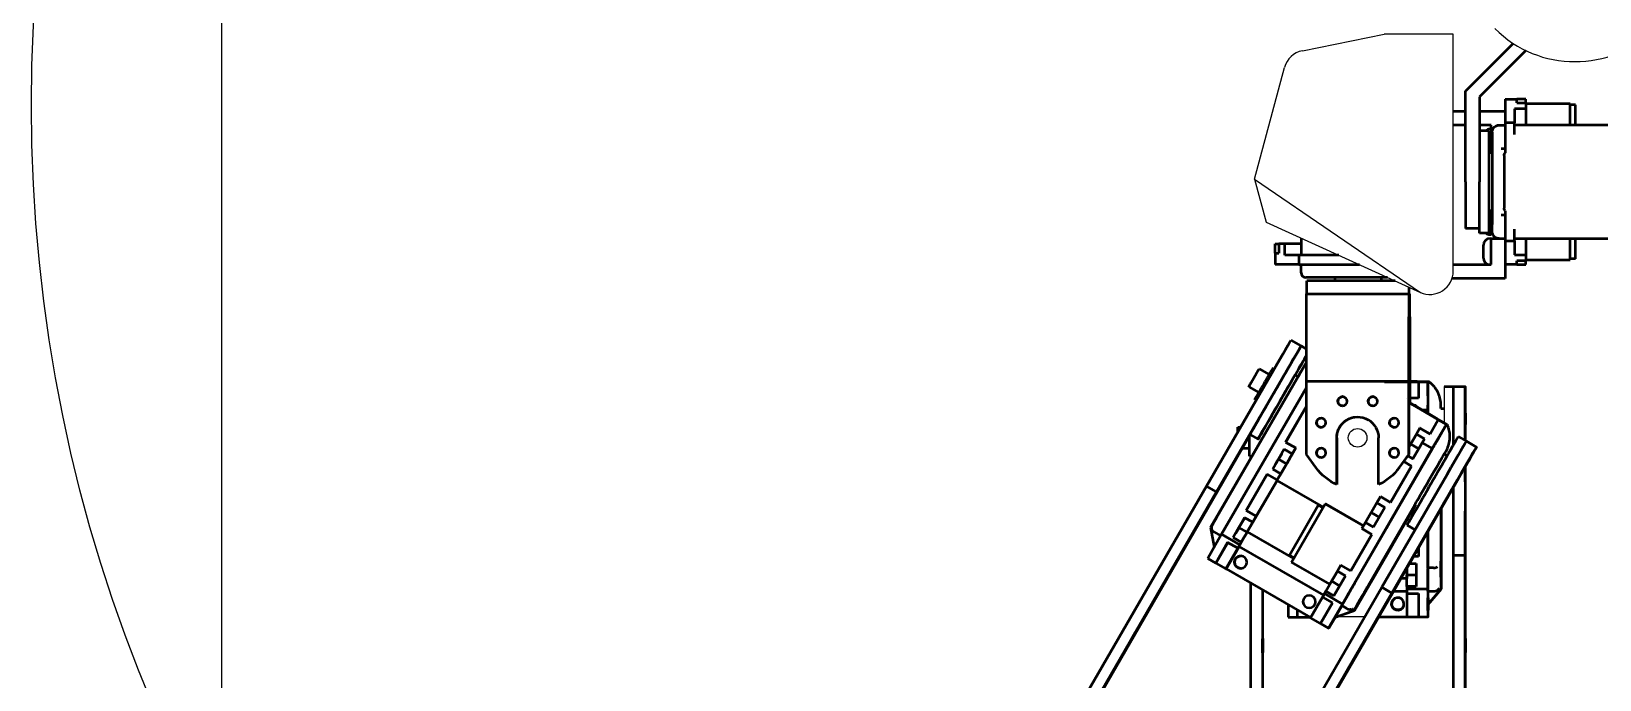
# Model space of a CAD drawing. Header units: millimetres. Extents: x 69 to 732, y 327 to 990.
# Drawn here: x 68.9 to 405.9, y 534.8 to 674.3 of the extents above; entities that cross this region are included whole.
import ezdxf

# ---------------------------------------------------------------- set-up
doc = ezdxf.new("R2010")
doc.units = ezdxf.units.MM
doc.header["$LTSCALE"] = 2
doc.layers.add('Visible (ISO)', color=7, linetype='Continuous', lineweight=50)

msp = doc.modelspace()

# ---------------------------------------------------------------- linework, layer by layer
for p, q in [((109.85, 340.55), (109.85, 914.48)), ((342.04, 670.11), (359.64, 673.67)), ((374.45, 673.67), (359.64, 673.67)), ((374.45, 622.68), (374.45, 673.67)), ((331.76, 642.45), (338.21, 666.5)), ((331.76, 642.45), (334.24, 633.19)), ((331.76, 642.45), (367.38, 618.13)), ((334.24, 633.19), (367.38, 618.13)), ((372.52, 597.88), (372.52, 589.97)), ((355.4, 548.31), (349.32, 548.31))]:
    msp.add_line(p, q)
for centre, radius in [((400.58, 658.44), 331.64), ((353.9, 586.84), 2)]:
    msp.add_circle(centre, radius)
for centre, radius, start, end in [((400.58, 692.07), 24.32, 225, 315), ((343.04, 665.21), 5, 101.4468, 165), ((369.45, 622.68), 5, 245.5622, 0)]:
    msp.add_arc(centre, radius, start, end)
at = {"layer": 'Visible (ISO)'}
for p, q in [((377.08, 661.39), (387.35, 671.66)), ((390.07, 670.14), (380.08, 660.15)), ((377.08, 641.89), (377.08, 661.39)), ((374.45, 657.09), (377.08, 657.09)), ((380.08, 660.15), (380.08, 641.89)), ((380.08, 657.09), (385.58, 657.09)), ((385.58, 659.69), (388.08, 659.69)), ((385.58, 659.69), (385.58, 654.59)), ((390.08, 657.59), (387.58, 657.59)), ((387.58, 657.59), (387.58, 654.59)), ((390.08, 659.69), (388.08, 659.69)), ((388.08, 658.86), (388.08, 659.69)), ((388.08, 658.86), (390.08, 658.86)), ((390.08, 658.86), (390.08, 659.69)), ((390.08, 658.86), (390.08, 657.59)), ((399.58, 658.69), (390.08, 658.69)), ((390.08, 657.59), (390.08, 654.09)), ((399.58, 654.09), (399.58, 658.69)), ((400.73, 658.44), (399.58, 658.44)), ((400.73, 654.09), (400.73, 658.44)), ((377.08, 654.09), (374.45, 654.09)), ((382.58, 654.09), (380.08, 654.09)), ((382.58, 650.92), (382.58, 654.09)), ((384.33, 654.09), (385.58, 654.09)), ((387.58, 654.59), (385.58, 654.59)), ((385.58, 654.59), (385.58, 648.12)), ((387.58, 652.09), (387.58, 654.59)), ((413.58, 654.09), (387.58, 654.09)), ((382.08, 652.89), (380.08, 652.89)), ((382.08, 652.89), (382.08, 630.89)), ((382.38, 653.24), (382.58, 653.24)), ((382.58, 649.86), (382.58, 650.92)), ((382.83, 652.59), (382.83, 652.59)), ((382.83, 652.59), (382.83, 651.04)), ((382.83, 651.04), (382.83, 648.17)), ((382.83, 648.14), (382.08, 648.14)), ((382.58, 648.14), (382.58, 649.86)), ((382.83, 648.17), (382.83, 635.61)), ((384.78, 649.04), (385.58, 649.04)), ((385.38, 647.54), (385.38, 636.24)), ((377.08, 641.89), (377.08, 631.85)), ((380.08, 630.89), (380.08, 641.89)), ((380.08, 631.85), (380.08, 641.89)), ((382.83, 635.64), (382.08, 635.64)), ((382.58, 633.92), (382.58, 635.64)), ((382.58, 632.86), (382.58, 633.92)), ((382.83, 635.61), (382.83, 632.74)), ((385.58, 634.74), (384.78, 634.74)), ((385.58, 635.66), (385.58, 629.19)), ((380.08, 631.85), (377.08, 631.85)), ((382.08, 630.89), (380.08, 630.89)), ((382.38, 630.54), (382.58, 630.54)), ((382.58, 631.09), (382.58, 632.86)), ((382.83, 631.09), (382.58, 631.09)), ((382.58, 630.54), (382.58, 631.09)), ((382.83, 631.19), (382.83, 632.74)), ((387.58, 629.19), (387.58, 631.69)), ((336.18, 628.59), (337, 628.59)), ((336.18, 626.59), (336.18, 628.59)), ((338.28, 628.59), (337, 628.59)), ((337, 628.59), (337, 626.59)), ((341.78, 628.59), (338.28, 628.59)), ((338.28, 626.09), (338.28, 628.59)), ((341.78, 629.77), (341.78, 626.09)), ((380.93, 625.49), (380.93, 628.29)), ((382.38, 629.74), (382.58, 629.74)), ((382.58, 629.69), (382.58, 629.74)), ((382.58, 624.09), (382.58, 629.69)), ((382.58, 629.69), (385.58, 629.69)), ((385.58, 629.19), (387.58, 629.19)), ((385.58, 629.19), (385.58, 625.36)), ((387.58, 629.69), (413.58, 629.69)), ((387.58, 629.19), (387.58, 626.19)), ((390.08, 629.69), (390.08, 626.19)), ((399.58, 625.09), (399.58, 629.69)), ((400.73, 625.34), (400.73, 629.69)), ((336.18, 626.59), (337, 626.59)), ((336.18, 626.59), (336.18, 624.09)), ((341.28, 624.09), (336.18, 624.09)), ((341.28, 626.09), (338.28, 626.09)), ((349.87, 626.09), (341.28, 626.09)), ((341.28, 626.09), (341.28, 624.09)), ((341.28, 624.09), (354.28, 624.09)), ((341.78, 622.34), (341.78, 624.09)), ((374.45, 624.09), (382.58, 624.09)), ((385.58, 625.36), (385.58, 621.09)), ((388.08, 624.09), (385.58, 624.09)), ((387.58, 626.19), (390.08, 626.19)), ((388.08, 624.09), (388.08, 624.92)), ((390.08, 624.92), (388.08, 624.92)), ((388.08, 624.09), (390.08, 624.09)), ((390.08, 626.19), (390.08, 624.92)), ((390.08, 625.09), (399.58, 625.09)), ((390.08, 624.09), (390.08, 624.92)), ((400.73, 625.34), (399.58, 625.34)), ((361.98, 620.59), (342.98, 620.59)), ((342.98, 617.84), (342.98, 620.59)), ((360.33, 621.34), (344.78, 621.34)), ((348.98, 621.34), (348.98, 620.59)), ((358.98, 621.34), (358.98, 620.59)), ((385.58, 621.09), (374.19, 621.09)), ((342.9, 599), (342.94, 617.84)), ((342.94, 617.84), (351.03, 617.84)), ((351.03, 617.84), (356.85, 617.84)), ((356.85, 617.84), (364.94, 617.84)), ((364.94, 617.84), (364.9, 599)), ((365.12, 617.84), (364.94, 617.84)), ((364.98, 617.84), (364.98, 619.23)), ((365.16, 599), (365.12, 617.84)), ((364.91, 597.84), (364.94, 612.84)), ((364.94, 612.84), (365.11, 612.84)), ((365.11, 612.84), (365.15, 597.84)), ((341.77, 606.59), (339.6, 607.84)), ((341.77, 606.59), (342.92, 605.93)), ((321.42, 576.45), (335.46, 600.73)), ((342.91, 603.14), (323.61, 569.71)), ((332.76, 601.69), (334.91, 600.44)), ((335.8, 601.95), (336.08, 601.79)), ((341.12, 600.03), (340.5, 600.39)), ((341.62, 600.94), (341.11, 600.04)), ((341.65, 600.94), (341.62, 600.94)), ((337.63, 599.48), (323.59, 575.2)), ((342.9, 597.66), (324.67, 566.08)), ((330.51, 597.79), (332.66, 596.55)), ((342.9, 583.25), (342.9, 599)), ((342.9, 599), (364.9, 599)), ((363.3, 598.96), (359.62, 598.96)), ((359.66, 598.89), (367.04, 598.89)), ((366.72, 598.91), (360.25, 598.91)), ((363.3, 598.95), (366.8, 598.95)), ((364.23, 598.91), (366.73, 598.91)), ((366.79, 598.95), (364.29, 598.95)), ((364.9, 599), (364.9, 583.25)), ((364.91, 583.25), (364.91, 597.84)), ((364.91, 597.84), (365.15, 597.84)), ((365.15, 597.84), (365.15, 594.34)), ((365.16, 594.33), (365.16, 599)), ((366.73, 598.89), (366.72, 598.91)), ((366.73, 598.91), (366.72, 598.91)), ((366.74, 598.89), (366.73, 598.91)), ((366.84, 598.89), (366.79, 598.95)), ((366.8, 598.95), (366.79, 598.95)), ((366.85, 598.89), (366.8, 598.95)), ((366.98, 598.86), (366.97, 595.33)), ((368.98, 598.86), (366.98, 598.86)), ((366.98, 598.86), (366.99, 598.86)), ((367.04, 598.89), (367.05, 598.9)), ((367.05, 598.9), (369.05, 598.9)), ((368.98, 598.86), (368.97, 592.85)), ((369, 598.87), (368.98, 598.86)), ((369, 595.87), (369, 597.05)), ((369.05, 598.9), (369.03, 598.89)), ((369.05, 598.89), (369.05, 598.9)), ((369.23, 598.88), (369.2, 598.87)), ((372.52, 597.88), (374.52, 597.88)), ((374.52, 597.88), (377.02, 597.88)), ((331.8, 595.03), (332.07, 594.87)), ((342.9, 593.66), (338.44, 585.93)), ((338.46, 585.93), (342.9, 593.63)), ((364.48, 595.33), (364.47, 595.33)), ((364.9, 593.83), (364.91, 593.83)), ((368.1, 592.63), (364.91, 594.47)), ((364.93, 594.41), (364.91, 594.42)), ((364.91, 594.4), (371.31, 590.71)), ((366.97, 595.33), (365.15, 595.33)), ((366.97, 595.33), (365.15, 595.33)), ((371.04, 590.88), (365.43, 594.12)), ((366.04, 593.83), (366.47, 593.83)), ((366.47, 593.57), (366.47, 593.83)), ((368.99, 593.86), (368.99, 593.86)), ((371.76, 593.13), (372.49, 593.13)), ((336.11, 591.38), (322.32, 567.51)), ((367.6, 592.85), (368.97, 592.85)), ((368.1, 592.63), (371.13, 590.88)), ((368.88, 592.13), (371.04, 590.88)), ((371.12, 590.88), (368.96, 592.13)), ((368.97, 592.85), (368.97, 592.06)), ((368.98, 592.05), (368.98, 592.86)), ((371.24, 590.71), (369.47, 587.65)), ((372.97, 589.71), (369.95, 584.51)), ((371.05, 590.86), (371.04, 590.88)), ((371.04, 590.86), (371.04, 590.88)), ((371.04, 590.88), (371.04, 590.88)), ((371.14, 590.81), (371.12, 590.88)), ((371.13, 590.88), (371.12, 590.88)), ((371.14, 590.8), (371.13, 590.88)), ((372.97, 589.71), (371.24, 590.71)), ((371.24, 590.71), (371.25, 590.71)), ((371.31, 590.71), (371.32, 590.71)), ((371.32, 590.71), (373.05, 589.71)), ((372.99, 589.71), (372.97, 589.71)), ((373.05, 589.71), (373.03, 589.71)), ((373.04, 589.7), (373.05, 589.71)), ((323.7, 575.2), (330.8, 587.52)), ((328.17, 589.13), (328.75, 589.13)), ((330.77, 587.54), (332.5, 586.54)), ((349.4, 586.84), (349.4, 576.8)), ((349.41, 576.8), (349.41, 586.84)), ((358.4, 576.8), (358.4, 586.84)), ((366.56, 587.6), (365.37, 585.55)), ((367.3, 588.9), (366.55, 587.61)), ((366.55, 587.61), (368.28, 586.61)), ((367.31, 588.9), (367.3, 588.9)), ((369.47, 587.65), (367.3, 588.9)), ((369.47, 587.66), (367.31, 588.9)), ((367.79, 585.76), (368.28, 586.61)), ((368.97, 587.95), (368.97, 587.94)), ((368.98, 587.93), (368.98, 587.94)), ((371.49, 587.11), (372.08, 588.13)), ((373.2, 589.61), (373.17, 589.61)), ((374.48, 585.3), (374.49, 589.65)), ((375.54, 587.09), (377.27, 586.09)), ((376.99, 589.65), (376.99, 586.26)), ((377.05, 586.22), (377.04, 589.68)), ((329.13, 584.63), (330.66, 584.63)), ((338.13, 584.38), (335.65, 580.1)), ((338.14, 584.38), (336.91, 582.24)), ((339.86, 583.38), (338.13, 584.38)), ((338.44, 585.93), (338.46, 585.93)), ((338.44, 585.93), (340.61, 584.68)), ((340.63, 584.68), (338.46, 585.93)), ((338.69, 581.33), (340.63, 584.68)), ((339.87, 583.38), (338.69, 581.33)), ((340.61, 584.68), (339.86, 583.38)), ((339.87, 583.38), (339.86, 583.38)), ((340.63, 584.68), (340.61, 584.68)), ((345.02, 580.35), (342.9, 583.25)), ((369.95, 584.51), (350.65, 551.08)), ((353.47, 555.93), (369.97, 584.51)), ((364.9, 583.25), (362.79, 580.35)), ((362.8, 580.35), (364.91, 583.25)), ((364.7, 582.96), (365.81, 582.32)), ((365.8, 582.32), (364.7, 582.96)), ((364.9, 583.25), (364.91, 583.25)), ((365.27, 585.38), (364.91, 584.75)), ((365.37, 585.55), (365.27, 585.38)), ((365.32, 585.46), (365.27, 585.38)), ((365.37, 585.55), (365.32, 585.46)), ((367.04, 584.47), (365.32, 585.46)), ((367.79, 585.76), (365.8, 582.32)), ((367.79, 585.76), (369.95, 584.51)), ((370.47, 585.38), (370.48, 585.38)), ((372.51, 583.35), (373.14, 582.99)), ((377.27, 586.09), (379.44, 584.84)), ((330.67, 582.88), (330.98, 582.88)), ((335.65, 580.1), (337.38, 579.1)), ((335.66, 580.1), (335.65, 580.1)), ((336.91, 582.24), (335.66, 580.1)), ((337.4, 579.1), (335.66, 580.1)), ((336.65, 577.8), (338.59, 581.15)), ((338.64, 581.24), (336.91, 582.24)), ((338.59, 581.15), (337.4, 579.1)), ((338.59, 581.15), (338.69, 581.33)), ((365.49, 580.77), (360.96, 572.93)), ((363.81, 581.74), (365.49, 580.77)), ((368.97, 582.8), (368.97, 582.77)), ((368.98, 582.8), (368.98, 582.83)), ((376.98, 580.64), (376.97, 561.6)), ((377.06, 561.65), (377.05, 580.75)), ((293.92, 528.82), (321.42, 576.45)), ((323.59, 575.2), (321.42, 576.45)), ((334.47, 579.05), (329.94, 571.21)), ((329.96, 571.21), (334.48, 579.04)), ((330.19, 566.6), (336.59, 577.69)), ((336.59, 577.69), (332.13, 569.96)), ((336.63, 577.8), (334.47, 579.05)), ((346.54, 571.94), (336.59, 577.69)), ((337.38, 579.1), (336.63, 577.8)), ((336.63, 577.8), (336.65, 577.8)), ((337.38, 579.1), (337.4, 579.1)), ((349.4, 576.8), (349.41, 576.8)), ((358.4, 576.8), (358.41, 576.8)), ((359.09, 554.7), (373.14, 578.98)), ((375.3, 577.73), (361.26, 553.45)), ((361.37, 553.45), (375.37, 577.73)), ((374.47, 561.6), (374.48, 576.31)), ((323.59, 575.2), (296.09, 527.57)), ((296.2, 527.57), (323.7, 575.2)), ((358.05, 572.88), (356.87, 570.83)), ((358.8, 574.18), (358.05, 572.88)), ((358.05, 572.88), (359.78, 571.88)), ((358.81, 574.18), (358.8, 574.18)), ((360.96, 572.93), (358.8, 574.18)), ((360.96, 572.94), (358.81, 574.18)), ((374.23, 575.88), (374.48, 575.88)), ((329.63, 569.66), (327.15, 565.37)), ((329.64, 569.65), (328.41, 567.52)), ((331.36, 568.66), (329.63, 569.66)), ((329.94, 571.21), (329.96, 571.21)), ((329.94, 571.21), (332.11, 569.96)), ((332.13, 569.96), (329.96, 571.21)), ((332.11, 569.96), (331.36, 568.66)), ((332.13, 569.96), (332.11, 569.96)), ((339.23, 561.59), (345.44, 572.35)), ((339.71, 560.12), (346.96, 572.67)), ((345.44, 572.35), (345.46, 572.35)), ((345.44, 572.35), (346.44, 571.77)), ((346.44, 571.78), (345.46, 572.35)), ((346.96, 572.67), (346.97, 572.67)), ((355.18, 567.93), (346.96, 572.67)), ((355.19, 567.93), (346.97, 572.67)), ((353.15, 549.71), (366.31, 572.5)), ((353.24, 549.71), (366.38, 572.46)), ((356.77, 570.65), (355.58, 568.6)), ((366.29, 572.51), (356.17, 554.99)), ((356.87, 570.83), (356.77, 570.65)), ((356.83, 570.74), (356.77, 570.65)), ((356.87, 570.83), (356.83, 570.74)), ((356.83, 570.74), (358.54, 569.75)), ((359.78, 571.88), (357.3, 567.6)), ((371.79, 571.67), (371.79, 560.39)), ((371.82, 554.31), (371.82, 571.71)), ((371.83, 570.44), (371.83, 571.73)), ((371.83, 570.47), (371.89, 570.47)), ((371.83, 561.39), (371.83, 570.44)), ((371.83, 570.44), (371.83, 570.44)), ((371.89, 570.47), (371.89, 571.83)), ((371.89, 561.43), (371.89, 570.48)), ((371.89, 570.48), (371.89, 570.47)), ((371.9, 554.35), (371.9, 571.85)), ((322.32, 567.51), (323.09, 563.32)), ((322.98, 566.61), (324.48, 565.75)), ((328.41, 567.52), (327.16, 565.37)), ((330.14, 566.52), (328.41, 567.52)), ((328.9, 564.37), (330.09, 566.43)), ((329.39, 565.22), (330.09, 566.43)), ((330.09, 566.43), (330.19, 566.6)), ((331.37, 568.66), (330.19, 566.6)), ((330.19, 566.6), (340.14, 560.86)), ((330.19, 566.6), (330.19, 566.6)), ((330.19, 566.6), (340.14, 560.86)), ((330.19, 566.6), (330.19, 566.6)), ((331.37, 568.66), (331.36, 568.66)), ((355.57, 568.6), (354.82, 567.3)), ((354.82, 567.3), (356.99, 566.05)), ((355.57, 568.6), (355.58, 568.6)), ((357.3, 567.6), (355.57, 568.6)), ((355.58, 568.6), (357.31, 567.6)), ((361.97, 564.97), (364.45, 569.26)), ((362.05, 564.97), (364.52, 569.26)), ((364.54, 568.04), (366.24, 567.06)), ((368.97, 566.78), (368.97, 554.25)), ((368.98, 559.86), (368.98, 566.81)), ((324.67, 566.08), (321.69, 560.89)), ((323.42, 559.89), (325.98, 564.32)), ((325.97, 564.32), (323.42, 559.89)), ((324.67, 566.08), (328.57, 563.83)), ((328.15, 563.07), (325.59, 558.64)), ((325.61, 558.64), (328.41, 563.48)), ((328.43, 563.47), (325.64, 558.64)), ((325.66, 558.64), (328.23, 563.07)), ((328.14, 563.07), (325.97, 564.32)), ((327.16, 565.37), (327.15, 565.37)), ((327.15, 565.37), (328.88, 564.37)), ((328.9, 564.37), (327.16, 565.37)), ((328.4, 563.48), (327.71, 562.3)), ((327.72, 562.3), (328.4, 563.48)), ((328.44, 563.46), (327.76, 562.3)), ((327.77, 562.3), (328.44, 563.46)), ((328.57, 563.83), (328.14, 563.07)), ((328.14, 563.07), (328.15, 563.07)), ((328.23, 563.07), (328.24, 563.07)), ((328.24, 563.07), (328.46, 563.45)), ((328.39, 563.49), (346.56, 553)), ((328.88, 564.37), (328.57, 563.83)), ((328.88, 564.37), (328.9, 564.37)), ((356.99, 566.05), (352.46, 558.21)), ((356.7, 555.83), (361.22, 563.67)), ((356.78, 555.83), (361.3, 563.67)), ((361.22, 563.67), (361.23, 563.67)), ((361.23, 563.67), (361.98, 564.97)), ((361.25, 563.7), (361.29, 563.67)), ((361.29, 563.67), (362.04, 564.97)), ((361.3, 563.67), (361.29, 563.67)), ((361.98, 564.97), (361.97, 564.97)), ((361.98, 564.97), (361.98, 564.97)), ((361.99, 565), (362.04, 564.97)), ((362.05, 564.97), (361.99, 565)), ((362.04, 564.97), (362.05, 564.97)), ((366.97, 563.32), (366.97, 561.32)), ((321.69, 560.89), (323.42, 559.89)), ((323.42, 559.89), (323.42, 559.89)), ((323.42, 559.89), (325.59, 558.64)), ((327.71, 562.3), (325.59, 558.64)), ((325.61, 558.64), (327.72, 562.3)), ((327.76, 562.3), (325.64, 558.64)), ((325.66, 558.64), (327.77, 562.3)), ((327.72, 562.3), (327.71, 562.31)), ((327.77, 562.3), (327.76, 562.31)), ((339.23, 561.59), (340.23, 561.02)), ((347.94, 555.37), (339.71, 560.12)), ((350.3, 559.46), (349.55, 558.16)), ((352.46, 558.21), (350.3, 559.46)), ((352.46, 558.21), (350.3, 559.46)), ((350.3, 559.46), (350.3, 559.46)), ((365.04, 559.82), (366.47, 559.82)), ((366.97, 561.33), (365.81, 561.33)), ((366.97, 561.32), (365.81, 561.32)), ((366.47, 559.82), (366.47, 554.87)), ((371.83, 561.43), (371.89, 561.43)), ((371.89, 561.42), (371.83, 561.42)), ((371.83, 561.39), (371.83, 561.39)), ((371.83, 559.89), (371.83, 561.39)), ((371.83, 561.39), (371.83, 561.39)), ((371.89, 559.92), (371.83, 559.92)), ((371.83, 559.89), (371.83, 559.89)), ((371.83, 554.94), (371.83, 559.89)), ((371.89, 561.42), (371.89, 561.43)), ((371.89, 559.92), (371.89, 561.42)), ((371.89, 559.92), (371.89, 559.92)), ((371.89, 554.97), (371.89, 559.92)), ((374.47, 561.6), (376.97, 561.6)), ((374.47, 506.6), (374.47, 561.6)), ((376.97, 561.6), (376.97, 506.6)), ((377.06, 506.65), (377.06, 561.65)), ((325.59, 558.64), (325.59, 558.64)), ((325.6, 558.64), (325.61, 558.64)), ((325.61, 558.64), (325.61, 558.64)), ((325.62, 558.65), (325.64, 558.64)), ((325.64, 558.64), (325.64, 558.64)), ((325.65, 558.64), (325.66, 558.64)), ((325.66, 558.64), (325.66, 558.64)), ((325.67, 558.65), (343.8, 548.18)), ((349.55, 558.16), (347.94, 555.37)), ((347.95, 555.37), (348.33, 556.02)), ((349.56, 558.15), (348.33, 556.02)), ((348.33, 556.02), (350.04, 555.02)), ((351.28, 557.16), (348.8, 552.87)), ((349.55, 558.16), (351.28, 557.16)), ((357.22, 556.6), (357.1, 556.6)), ((364.47, 556.6), (363.08, 556.6)), ((364.47, 558.83), (364.47, 556.6)), ((364.47, 556.6), (364.48, 556.61)), ((364.48, 558.85), (364.48, 557.36)), ((364.48, 556.61), (364.48, 557.36)), ((364.48, 557.36), (366.47, 557.36)), ((364.48, 554.88), (364.48, 556.61)), ((370.24, 558.86), (368.99, 558.86)), ((369, 554.87), (369, 556.87)), ((370.99, 559.06), (370.99, 559.06)), ((371.78, 556.88), (371.78, 555.38)), ((330.97, 520.22), (330.97, 555.59)), ((331.59, 507.07), (359.09, 554.7)), ((333.47, 554.14), (333.47, 510.32)), ((333.56, 510.48), (333.56, 554.09)), ((361.26, 553.45), (333.76, 505.82)), ((333.87, 505.82), (361.37, 553.45)), ((346.76, 553.33), (346.32, 552.57)), ((347.07, 553.87), (346.76, 553.33)), ((350.65, 551.08), (346.76, 553.33)), ((347.07, 553.87), (347.08, 553.87)), ((348.8, 552.87), (347.07, 553.87)), ((347.08, 553.87), (347.95, 555.37)), ((347.08, 553.87), (348.81, 552.88)), ((347.94, 555.37), (347.95, 555.37)), ((350.99, 551.6), (351.99, 553.33)), ((353.47, 550.25), (355.95, 554.54)), ((353.55, 550.25), (356.02, 554.54)), ((355.95, 554.54), (356.7, 555.83)), ((355.95, 554.54), (355.95, 554.54)), ((356.02, 554.54), (355.97, 554.56)), ((356.02, 554.54), (356.77, 555.83)), ((356.02, 554.54), (356.02, 554.54)), ((356.7, 555.83), (356.7, 555.84)), ((356.7, 555.83), (356.7, 555.83)), ((356.77, 555.83), (356.71, 555.87)), ((356.72, 555.87), (356.78, 555.83)), ((356.77, 555.83), (356.78, 555.83)), ((359.09, 554.7), (361.26, 553.45)), ((361.5, 553.86), (364.47, 553.86)), ((364.47, 554.87), (364.48, 554.88)), ((364.47, 554.87), (364.47, 554.25)), ((366.47, 554.87), (364.47, 554.87)), ((364.47, 554.25), (364.47, 553.38)), ((368.97, 554.25), (364.47, 554.25)), ((364.47, 553.38), (366.97, 553.38)), ((364.48, 554.88), (366.47, 554.88)), ((364.48, 553.38), (364.48, 548.26)), ((366.97, 553.38), (366.98, 548.26)), ((368.97, 554.25), (368.98, 548.26)), ((369, 553.87), (370.25, 553.87)), ((369.05, 548.3), (369.06, 553.87)), ((369.06, 551.01), (371.9, 554.35)), ((369.06, 551.05), (371.82, 554.31)), ((369.06, 551.01), (371.15, 553.48)), ((369.06, 551.05), (371.08, 553.44)), ((371.03, 554.09), (371, 554.07)), ((371.08, 553.44), (371.09, 553.44)), ((371.09, 553.44), (371.83, 554.31)), ((371.12, 553.47), (371.14, 553.47)), ((371.14, 553.47), (371.89, 554.35)), ((371.15, 553.48), (371.14, 553.47)), ((371.82, 554.31), (371.83, 554.31)), ((371.83, 554.97), (371.89, 554.97)), ((371.89, 554.97), (371.83, 554.97)), ((371.83, 554.31), (371.83, 554.94)), ((371.83, 554.94), (371.83, 554.94)), ((371.83, 554.94), (371.83, 554.94)), ((371.89, 554.35), (371.89, 554.97)), ((371.89, 554.97), (371.89, 554.97)), ((371.9, 554.35), (371.89, 554.35)), ((338.98, 550.96), (338.98, 548.26)), ((340.98, 548.26), (340.98, 549.81)), ((346.33, 552.57), (343.77, 548.14)), ((348.49, 551.32), (345.94, 546.89)), ((346.32, 552.57), (348.49, 551.32)), ((350.65, 551.08), (347.67, 545.89)), ((347.75, 545.89), (350.54, 550.7)), ((349.11, 548.23), (353.24, 549.71)), ((349.11, 548.23), (352.16, 549.32)), ((349.13, 548.27), (353.15, 549.71)), ((349.13, 548.27), (352.08, 549.32)), ((350.49, 550.74), (351.57, 550.11)), ((352.08, 549.32), (352.09, 549.32)), ((352.09, 549.32), (353.17, 549.71)), ((352.13, 549.34), (352.15, 549.32)), ((352.15, 549.32), (353.23, 549.71)), ((352.16, 549.32), (352.15, 549.32)), ((352.36, 549.91), (352.32, 549.91)), ((353.15, 549.71), (353.17, 549.71)), ((353.17, 549.71), (353.48, 550.25)), ((353.23, 549.71), (353.54, 550.25)), ((353.24, 549.71), (353.23, 549.71)), ((353.48, 550.25), (353.47, 550.25)), ((353.48, 550.25), (353.48, 550.25)), ((353.49, 550.28), (353.54, 550.25)), ((353.55, 550.25), (353.49, 550.28)), ((353.54, 550.25), (353.55, 550.25)), ((354.41, 551.96), (353.66, 550.66)), ((338.98, 548.26), (343.67, 548.26)), ((340.98, 548.26), (340.98, 548.26)), ((345.94, 546.89), (343.77, 548.14)), ((347.67, 545.89), (345.94, 546.89)), ((347.67, 545.89), (347.75, 545.89)), ((358.29, 548.31), (364.48, 548.31)), ((366.98, 548.26), (364.48, 548.26)), ((368.98, 548.26), (366.98, 548.26)), ((368.98, 548.26), (369.05, 548.3))]:
    msp.add_line(p, q, dxfattribs=at)
for centre, radius, start, end in [((382.38, 651.79), 1.45, 90, 130.6572), ((382.38, 631.99), 1.45, 229.3428, 270), ((382.38, 628.29), 1.45, 90, 180), ((382.38, 625.49), 1.45, 180, 254.9098), ((342.78, 622.34), 1, 180, 270)]:
    msp.add_arc(centre, radius, start, end, dxfattribs=at)
at = {"layer": 'Visible (ISO)', "extrusion": (0, 0, -1)}
for centre, major_axis, ratio, start_param, end_param in [((336.27, 597.06), (-5.5, -9.53), 0.002632, 0, 3.141593), ((334.1, 598.31), (5.5, 9.53), 0.002632, 4.967551, 6.283185), ((336.27, 597.06), (5.5, 9.53), 0.002632, 4.967551, 6.283186), ((338, 596.06), (-5.5, -9.53), 0.002632, 5.184251, 8.965008), ((338, 596.06), (5.5, 9.53), 0.002632, 0.468933, 1.098934), ((331.63, 599.74), (-1.13, -1.95), 0.002632, 0, 3.141593), ((333.8, 598.49), (-2, -3.46), 0.002632, 0, 3.141593), ((338, 596.06), (-2.5, -4.33), 0.002632, 0, 3.141593), ((364.29, 596.95), (1, -1.73), 0.999995, 3.665191, 3.864302), ((374.52, 586.88), (0, 11), 0.002632, 4.96755, 6.283184), ((374.52, 586.88), (0, 11), 0.002632, 4.967551, 6.283185), ((377.02, 586.88), (0, 11), 0.002632, 4.967551, 7.59578), ((350.66, 594.69), (0, -1), 0.999995, 0.004559, 3.137033), ((357.16, 594.69), (0, -1), 0.999995, 0.004559, 3.137033), ((368.99, 592.86), (0, 1), 0.002632, 4.710869, 6.281666), ((368.99, 595.86), (0, -2), 0.002632, 4.710869, 6.281666), ((346.06, 590.09), (0, -1), 0.999995, 0.004559, 3.137033), ((353.9, 586.84), (0, 4.5), 0.999995, 4.712389, 7.853982), ((353.91, 586.84), (0, 4.5), 0.999995, 4.712389, 6.282172), ((361.77, 590.09), (0, -1), 0.999995, 0.004559, 3.137033), ((367.96, 590.4), (0, -2), 0.999995, 3.665191, 3.864302), ((368.98, 591.35), (0, 1.35), 0.002632, 5.259229, 7.310181), ((377.02, 586.88), (0, 5), 0.002632, 4.586213, 7.983197), ((328.17, 586.88), (0, -2.25), 0.002632, 2.147902, 3.141593), ((330.67, 586.88), (0, -4), 0.002632, 0, 1.708067), ((370.04, 577.56), (-5.5, -9.53), 0.002632, 0, 3.141593), ((371.48, 587.11), (-1, -1.73), 0.002632, 4.710869, 6.281666), ((376.99, 586.86), (0, 1), 0.002632, 4.0567, 8.512711), ((377.04, 586.89), (0, 1), 0.002632, 3.989648, 8.579762), ((346.06, 583.59), (0, -1), 0.999995, 0.004559, 3.137033), ((361.77, 583.59), (0, -1), 0.999995, 0.004559, 3.137033), ((369.39, 577.94), (-3.25, -5.63), 0.002632, 6.004938, 9.703025), ((369.97, 584.51), (0.5, 0.866), 0.002632, 4.710869, 6.281666), ((371.77, 576.56), (5.5, 9.53), 0.002632, 4.96755, 6.283184), ((371.77, 576.56), (5.5, 9.53), 0.002632, 4.967551, 6.283185), ((373.94, 575.31), (5.5, 9.53), 0.002632, 4.967551, 7.59578), ((353.9, 586.84), (0, 11), 0.999995, 3.56305, 4.081672), ((353.9, 586.84), (0, -11), 0.999995, 5.343106, 5.861728), ((353.91, 586.84), (0, 11), 0.999995, 2.201513, 2.720135), ((377, 580.86), (0, 1), 0.002632, 1.756435, 4.51767), ((377.03, 580.87), (0, 1), 0.002632, 1.71958, 4.554525), ((329.39, 565.22), (-1, -1.73), 0.002632, 0, 1.569277), ((328.78, 560.09), (0, -1.35), 0.999995, 0.002814, 3.138778), ((328.86, 560.09), (0, 1.35), 0.999995, 3.172556, 6.252222), ((328.87, 560.09), (0, -1.35), 0.999995, 0.033779, 3.107814), ((368.99, 559.86), (0, -1), 0.002632, 0, 1.569277), ((368.99, 556.86), (0, 2), 0.002632, 0.055855, 1.569277), ((351.98, 553.33), (1, 1.73), 0.002632, 0.055855, 1.569277), ((353.48, 555.93), (-0.5, -0.866), 0.002632, 0, 1.569277), ((369, 554.87), (0, -1), 0.002632, 0, 1.569277), ((350.99, 551.6), (-0.5, -0.866), 0.002632, 0, 1.569277), ((362.53, 551.11), (0.67, -1.17), 0.999995, 0.002814, 3.138778), ((362.59, 551.15), (-0.67, 1.17), 0.999995, 3.172556, 6.252222), ((362.6, 551.15), (0.67, -1.17), 0.999995, 0.033779, 3.107814)]:
    msp.add_ellipse(centre, major_axis=major_axis, ratio=ratio, start_param=start_param, end_param=end_param, dxfattribs=at)
for centre, major_axis, ratio in [((350.65, 594.69), (0, -1), 0.999995), ((357.16, 594.69), (0, -1), 0.999995), ((377, 592.88), (0, 1), 0.002632), ((377.02, 595.38), (0, 1), 0.002632), ((377.03, 592.9), (0, 1), 0.002632), ((346.05, 590.09), (0, -1), 0.999995), ((361.76, 590.09), (0, -1), 0.999995), ((336.9, 582.24), (0.68, 1.17), 0.002632), ((346.05, 583.59), (0, -1), 0.999995), ((361.76, 583.59), (0, -1), 0.999995), ((369.21, 583.21), (0.68, 1.17), 0.002632), ((378.19, 582.68), (0.5, 0.866), 0.002632), ((373.94, 575.31), (2.5, 4.33), 0.002632), ((376.92, 580.52), (0.5, 0.866), 0.002632), ((376.96, 580.52), (0.5, 0.866), 0.002632), ((377.02, 578.38), (0, 1), 0.002632), ((373.91, 575.31), (0.5, 0.866), 0.002632), ((373.96, 575.31), (0.5, 0.866), 0.002632), ((360.71, 568.49), (0.68, 1.17), 0.002632), ((370.91, 570.11), (0.5, 0.866), 0.002632), ((370.95, 570.11), (0.5, 0.866), 0.002632), ((328.4, 567.52), (0.68, 1.17), 0.002632), ((369.69, 567.95), (0.5, 0.866), 0.002632), ((313.85, 558.31), (-0.75, -1.3), 0.002632), ((313.93, 558.31), (-0.75, -1.3), 0.002632), ((328.78, 560.09), (0, 1.35), 0.999995), ((368.98, 557.35), (0, 1.35), 0.002632), ((343.5, 551.59), (0, 1.35), 0.999995), ((352.21, 553.77), (0.68, 1.17), 0.002632), ((362.52, 551.11), (-0.67, 1.17), 0.999995), ((349.08, 548.31), (0.68, 1.17), 0.002632), ((349.13, 548.31), (0.68, 1.17), 0.002632), ((368.99, 551.06), (0, 1.35), 0.002632), ((369.04, 551.09), (0, 1.35), 0.002632), ((305.85, 544.45), (-0.75, -1.3), 0.002632), ((305.93, 544.45), (-0.75, -1.3), 0.002632), ((333.48, 542.1), (0, -1.5), 0.002632), ((333.55, 542.15), (0, -1.5), 0.002632), ((376.98, 542.1), (0, 1.5), 0.002632), ((377.05, 542.15), (0, 1.5), 0.002632), ((351.52, 536.56), (0.75, 1.3), 0.002632), ((351.61, 536.56), (0.75, 1.3), 0.002632)]:
    msp.add_ellipse(centre, major_axis=major_axis, ratio=ratio, dxfattribs=at)
at = {"layer": 'Visible (ISO)'}
for points, knots in [([(382.92, 653.12), (382.98, 653.28), (383.07, 653.43), (383.28, 653.67), (383.39, 653.77), (383.51, 653.85)], [0, 0, 0, 0, 0.05317676, 0.05317676, 0.09748195, 0.09748195, 0.09748195, 0.09748195]), ([(383.51, 653.85), (383.56, 653.88), (383.62, 653.91), (383.67, 653.94), (383.7, 653.95), (383.74, 653.97), (383.77, 653.98), (383.86, 654.02), (383.95, 654.05), (384.04, 654.06), (384.05, 654.06), (384.05, 654.06), (384.05, 654.06), (384.14, 654.08), (384.24, 654.09), (384.33, 654.09)], [-0.3851227, -0.3851227, -0.3851227, -0.3851227, -0.3035971, -0.3035971, -0.3035971, -0.25, -0.25, -0.25, -0.125, -0.125, -0.125, -0.1215293, -0.1215293, -0.1215293, 0, 0, 0, 0]), ([(382.83, 652.59), (382.83, 652.72), (382.84, 652.86), (382.89, 653.01), (382.9, 653.05), (382.91, 653.09), (382.92, 653.12)], [-0.9998414, -0.9998414, -0.9998414, -0.9998414, -0.8189801, -0.8189801, -0.8189801, -0.7730907, -0.7730907, -0.7730907, -0.7730907]), ([(385.38, 647.54), (385.38, 647.66), (385.41, 647.81), (385.49, 647.98), (385.53, 648.05), (385.58, 648.12)], [0.40408727, 0.40408727, 0.40408727, 0.40408727, 0.44097733, 0.44097733, 0.46271145, 0.46271145, 0.46271145, 0.46271145]), ([(385.58, 635.66), (385.53, 635.73), (385.49, 635.79), (385.41, 635.97), (385.38, 636.12), (385.38, 636.24)], [0.3454631, 0.3454631, 0.3454631, 0.3454631, 0.36719722, 0.36719722, 0.40408727, 0.40408727, 0.40408727, 0.40408727]), ([(383.73, 629.81), (383.59, 629.87), (383.45, 629.96), (383.22, 630.17), (383.12, 630.29), (382.96, 630.55), (382.9, 630.7), (382.84, 630.95), (382.83, 631.04), (382.83, 631.13)], [0, 0, 0, 0, 0.0478905, 0.0478905, 0.0953688, 0.0953688, 0.1451478, 0.1451478, 0.173723, 0.173723, 0.173723, 0.173723]), ([(383.51, 629.93), (383.38, 630.02), (383.26, 630.13), (383.06, 630.37), (382.98, 630.52), (382.92, 630.67)], [0, 0, 0, 0, 0.04768366, 0.04768366, 0.0982408, 0.0982408, 0.0982408, 0.0982408]), ([(344.78, 621.34), (344.52, 621.34), (344.27, 621.34), (344.03, 621.34), (343.78, 621.34), (343.56, 621.34), (343.36, 621.34), (343.17, 621.34), (343.02, 621.34), (342.92, 621.34), (342.82, 621.34), (342.78, 621.34), (342.78, 621.34)], [0, 0, 0, 0, 0.25, 0.25, 0.25, 0.5, 0.5, 0.5, 0.75, 0.75, 0.75, 1, 1, 1, 1]), ([(359.67, 598.91), (359.79, 598.91), (359.94, 598.91), (360.11, 598.91), (360.18, 598.91), (360.25, 598.91)], [0.40408727, 0.40408727, 0.40408727, 0.40408727, 0.44097733, 0.44097733, 0.46271145, 0.46271145, 0.46271145, 0.46271145]), ([(369, 597.05), (369, 597.31), (369, 597.63), (369, 598.08), (369, 598.3), (369, 598.62), (369, 598.78), (369, 598.87)], [0.3088822, 0.3088822, 0.3088822, 0.3088822, 0.3886302, 0.3886302, 0.4514254, 0.4514254, 0.5109739, 0.5109739, 0.5109739, 0.5109739]), ([(369, 598.87), (369.05, 598.87), (369.09, 598.87), (369.17, 598.87), (369.2, 598.87), (369.2, 598.87)], [0.3454631, 0.3454631, 0.3454631, 0.3454631, 0.36719722, 0.36719722, 0.40408727, 0.40408727, 0.40408727, 0.40408727]), ([(369.23, 598.88), (369.23, 598.88), (369.2, 598.88), (369.12, 598.89), (369.08, 598.89), (369.03, 598.89)], [0.40408727, 0.40408727, 0.40408727, 0.40408727, 0.44097733, 0.44097733, 0.46271145, 0.46271145, 0.46271145, 0.46271145]), ([(371.19, 596.53), (371.1, 596.71), (371, 596.89), (370.79, 597.25), (370.67, 597.42), (370.43, 597.75), (370.29, 597.91), (370.01, 598.21), (369.87, 598.36), (369.56, 598.63), (369.4, 598.76), (369.23, 598.88)], [5.1542559, 5.1542559, 5.1542559, 5.1542559, 5.254529, 5.254529, 5.3548021, 5.3548021, 5.4550752, 5.4550752, 5.5553483, 5.5553483, 5.6556214, 5.6556214, 5.6556214, 5.6556214]), ([(371.78, 593.89), (371.78, 594.28), (371.74, 594.71), (371.56, 595.56), (371.43, 595.99), (371.23, 596.44), (371.21, 596.48), (371.19, 596.53)], [0, 0, 0, 0, 0.1342189, 0.1342189, 0.2676143, 0.2676143, 0.2814972, 0.2814972, 0.2814972, 0.2814972]), ([(364.93, 594.41), (365.04, 594.35), (365.16, 594.27), (365.32, 594.18), (365.38, 594.15), (365.43, 594.12)], [0.40408727, 0.40408727, 0.40408727, 0.40408727, 0.44097733, 0.44097733, 0.46271145, 0.46271145, 0.46271145, 0.46271145]), ([(371.78, 593.13), (371.78, 593.18), (371.78, 593.25), (371.78, 593.48), (371.78, 593.68), (371.78, 593.89)], [0.4432516, 0.4432516, 0.4432516, 0.4432516, 0.4718198, 0.4718198, 0.5488718, 0.5488718, 0.5488718, 0.5488718]), ([(372.08, 588.13), (372.21, 588.36), (372.37, 588.64), (372.6, 589.03), (372.71, 589.22), (372.87, 589.5), (372.94, 589.63), (372.99, 589.71)], [0.3088822, 0.3088822, 0.3088822, 0.3088822, 0.3886302, 0.3886302, 0.4514254, 0.4514254, 0.5109739, 0.5109739, 0.5109739, 0.5109739]), ([(372.99, 589.71), (373.03, 589.68), (373.07, 589.66), (373.14, 589.62), (373.16, 589.61), (373.17, 589.61)], [0.3454631, 0.3454631, 0.3454631, 0.3454631, 0.36719722, 0.36719722, 0.40408727, 0.40408727, 0.40408727, 0.40408727]), ([(373.2, 589.61), (373.2, 589.61), (373.17, 589.62), (373.1, 589.66), (373.07, 589.68), (373.03, 589.71)], [0.40408727, 0.40408727, 0.40408727, 0.40408727, 0.44097733, 0.44097733, 0.46271145, 0.46271145, 0.46271145, 0.46271145]), ([(372.91, 584), (373.11, 584.35), (373.29, 584.74), (373.56, 585.56), (373.66, 586.01), (373.71, 586.49), (373.71, 586.54), (373.71, 586.59)], [0, 0, 0, 0, 0.1342189, 0.1342189, 0.2676143, 0.2676143, 0.2814972, 0.2814972, 0.2814972, 0.2814972]), ([(373.71, 586.59), (373.73, 586.79), (373.74, 587), (373.73, 587.41), (373.72, 587.62), (373.67, 588.03), (373.63, 588.23), (373.54, 588.63), (373.49, 588.83), (373.36, 589.23), (373.28, 589.42), (373.2, 589.61)], [5.1542559, 5.1542559, 5.1542559, 5.1542559, 5.254529, 5.254529, 5.3548021, 5.3548021, 5.4550752, 5.4550752, 5.5553483, 5.5553483, 5.6556214, 5.6556214, 5.6556214, 5.6556214]), ([(372.53, 583.34), (372.56, 583.39), (372.59, 583.45), (372.71, 583.65), (372.81, 583.82), (372.91, 584)], [0.4432516, 0.4432516, 0.4432516, 0.4432516, 0.4718198, 0.4718198, 0.5488718, 0.5488718, 0.5488718, 0.5488718]), ([(323.61, 569.71), (323.5, 569.52), (323.39, 569.33), (323.19, 568.98), (323.1, 568.81), (322.93, 568.52), (322.85, 568.39), (322.73, 568.17), (322.68, 568.09), (322.64, 568.01), (322.63, 567.99), (322.61, 567.96), (322.61, 567.96), (322.6, 567.94), (322.59, 567.93), (322.59, 567.92), (322.58, 567.91), (322.58, 567.9), (322.57, 567.89), (322.56, 567.87), (322.56, 567.85), (322.54, 567.82), (322.54, 567.79), (322.51, 567.72), (322.5, 567.66), (322.48, 567.52), (322.48, 567.42), (322.51, 567.22), (322.55, 567.11), (322.64, 566.93), (322.71, 566.84), (322.84, 566.7), (322.91, 566.65), (322.98, 566.61)], [0, 0, 0, 0, 0.0650293, 0.0650293, 0.1288921, 0.1288921, 0.192868, 0.192868, 0.2571179, 0.2571179, 0.2900915, 0.2900915, 0.3024616, 0.3024616, 0.3063653, 0.3063653, 0.3087206, 0.3087206, 0.312318, 0.312318, 0.3165576, 0.3165576, 0.3241498, 0.3241498, 0.3405365, 0.3405365, 0.3692579, 0.3692579, 0.4010704, 0.4010704, 0.4329321, 0.4329321, 0.4581888, 0.4581888, 0.4581888, 0.4581888]), ([(371.78, 556.88), (371.78, 557.26), (371.78, 557.64), (371.78, 558.35), (371.78, 558.69), (371.78, 559.28), (371.78, 559.55), (371.79, 559.97), (371.79, 560.13), (371.79, 560.28), (371.79, 560.32), (371.79, 560.33), (371.79, 560.33), (371.79, 560.33)], [0, 0, 0, 0, 0.1132464, 0.1132464, 0.2244345, 0.2244345, 0.3355926, 0.3355926, 0.4463506, 0.4463506, 0.4996919, 0.4996919, 0.5106517, 0.5106517, 0.5106517, 0.5106517]), ([(370.24, 558.86), (370.39, 558.86), (370.55, 558.88), (370.84, 558.98), (370.98, 559.05), (371.1, 559.14)], [0, 0, 0, 0, 0.04623515, 0.04623515, 0.09286041, 0.09286041, 0.09286041, 0.09286041]), ([(354.41, 551.96), (354.6, 552.29), (354.79, 552.62), (355.14, 553.23), (355.31, 553.52), (355.61, 554.03), (355.74, 554.26), (355.95, 554.63), (356.04, 554.77), (356.11, 554.9), (356.13, 554.93), (356.14, 554.94), (356.14, 554.94), (356.14, 554.94)], [0, 0, 0, 0, 0.1132464, 0.1132464, 0.2244345, 0.2244345, 0.3355926, 0.3355926, 0.4463506, 0.4463506, 0.4996919, 0.4996919, 0.5106517, 0.5106517, 0.5106517, 0.5106517]), ([(370.25, 553.87), (370.4, 553.87), (370.56, 553.89), (370.85, 553.98), (370.99, 554.06), (371.12, 554.14)], [0, 0, 0, 0, 0.04623515, 0.04623515, 0.09286832, 0.09286832, 0.09286832, 0.09286832]), ([(371.07, 554.11), (371.21, 554.19), (371.32, 554.3), (371.44, 554.43), (371.46, 554.45), (371.47, 554.47)], [0, 0, 0, 0, 0.04748784, 0.04748784, 0.05547548, 0.05547548, 0.05547548, 0.05547548]), ([(351.57, 550.11), (351.71, 550.03), (351.85, 549.98), (352.15, 549.91), (352.31, 549.9), (352.46, 549.92)], [0, 0, 0, 0, 0.04623515, 0.04623515, 0.09286832, 0.09286832, 0.09286832, 0.09286832]), ([(352.41, 549.91), (352.56, 549.92), (352.72, 549.95), (352.89, 550.01), (352.91, 550.02), (352.94, 550.03)], [0, 0, 0, 0, 0.04748784, 0.04748784, 0.05547548, 0.05547548, 0.05547548, 0.05547548])]:
    msp.add_open_spline(points, degree=3, knots=knots, dxfattribs=at)
for points in [[(383.84, 654.01), (383.87, 654.02), (383.9, 654.03), (383.93, 654.04)], [(382.83, 631.13), (382.83, 631.15), (382.83, 631.17), (382.83, 631.19)], [(383.84, 629.77), (383.8, 629.78), (383.77, 629.8), (383.73, 629.81)], [(384.05, 629.72), (383.98, 629.73), (383.91, 629.75), (383.84, 629.77)], [(383.94, 629.74), (383.93, 629.74), (383.93, 629.74), (383.92, 629.75)], [(384.33, 629.69), (384.23, 629.69), (384.14, 629.7), (384.05, 629.72)], [(360.25, 598.91), (360.26, 598.9), (360.27, 598.9), (360.28, 598.89)], [(365.43, 594.12), (365.44, 594.11), (365.44, 594.1), (365.45, 594.09)], [(368.1, 592.63), (368.14, 592.61), (368.17, 592.59), (368.21, 592.57)], [(371.79, 560.39), (371.79, 560.39), (371.79, 560.39), (371.79, 560.39)], [(356.17, 554.99), (356.17, 554.99), (356.17, 554.99), (356.17, 554.99)], [(371.07, 554.11), (371.06, 554.1), (371.05, 554.09), (371.03, 554.09)], [(371.78, 555.38), (371.78, 555.38), (371.78, 555.38), (371.78, 555.38)], [(352.41, 549.91), (352.39, 549.91), (352.38, 549.91), (352.36, 549.91)], [(353.66, 550.66), (353.66, 550.66), (353.66, 550.66), (353.66, 550.66)]]:
    msp.add_open_spline(points, degree=3, dxfattribs=at)

doc.saveas('drawing.dxf')
